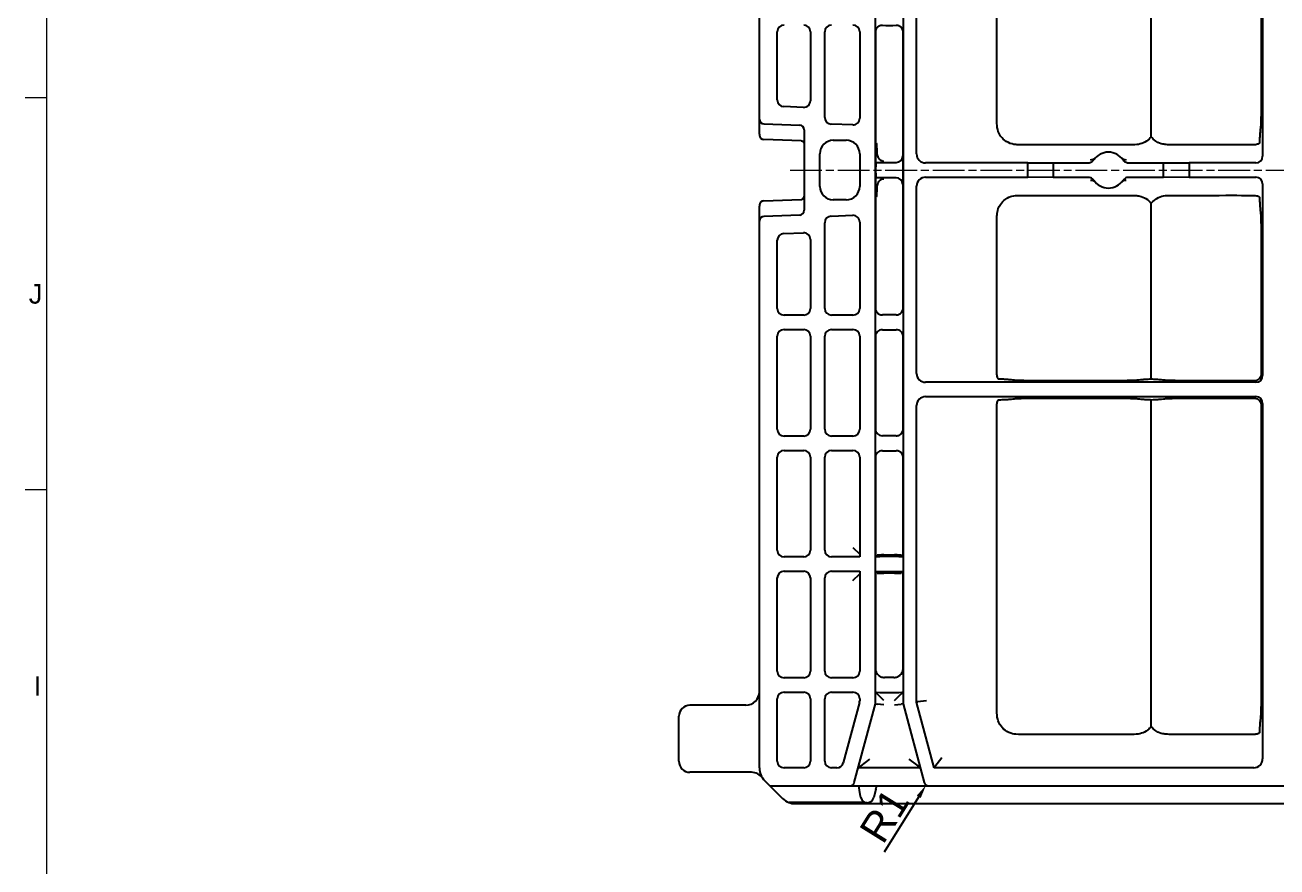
# Model space of a CAD drawing. Header units: millimetres. Extents: x 0 to 1486, y 0 to 1051.
# Drawn here: x 20.1 to 299.7, y 704.2 to 892.3 of the extents above; entities that cross this region are included whole.
import ezdxf

# ---------------------------------------------------------------- set-up
doc = ezdxf.new("R2010")
doc.units = ezdxf.units.MM
doc.header["$LTSCALE"] = 1.25
doc.linetypes.add('CHAIN', pattern=[0.3543, 0.2362, -0.0295, 0.0591, -0.0295])
for name, color, linetype, lineweight, true_color in [('Bemaßungen(DIN)', 7, 'Continuous', 5, 0x262659), ('Mittellinie(DIN)', 7, 'CHAIN', 15, 0x262659), ('Sichtbare Kanten(DIN)', 7, 'Continuous', 25, 0x262659), ('Skizziergeometrie(DIN)', 7, 'Continuous', 9, 0x262659), ('Symbole(DIN)', 7, 'Continuous', 15, 0x262659)]:
    doc.layers.add(name, color=color, linetype=linetype, lineweight=lineweight, true_color=true_color)
doc.styles.add('Aktuell-DIN', font='arial.ttf')
doc.styles.add('Aktuell-DINGroßer Text', font='arial.ttf')
doc.dimstyles.new('STANDARD-DIN', dxfattribs={"dimscale": 1.25, "dimtxt": 5.25, "dimasz": 2.5, "dimexe": 3.175, "dimexo": 0, "dimgap": 0.8, "dimtad": 1, "dimrnd": 1e-08, "dimtxsty": 'Aktuell-DINGroßer Text', "dimcen": 0.09, "dimdle": 10, "dimclrd": 256, "dimclre": 256, "dimclrt": 256, "dimazin": 2, "dimtfac": 0.666667, "dimtmove": 0, "dimatfit": 3, "dimfxl": 1, "dimtolj": 1, "dimlwd": 25, "dimlwe": 25, "dimarcsym": 0})

# ---------------------------------------------------------------- blocks, each defined once
blk = doc.blocks.new('Ränder Standardrahmen')
at = {"layer": 'Skizziergeometrie(DIN)'}
for p, q in [((20, 700.83), (16.1, 700.83)), ((20, 630.75), (16.1, 630.75))]:
    blk.add_line(p, q, dxfattribs=at)
at = {"layer": 'Skizziergeometrie(DIN)', "flags": 128}
blk.add_lwpolyline([(20, 20), (20, 821), (1169, 821), (1169, 20), (20, 20)], dxfattribs=at)
at = {"layer": 'Symbole(DIN)', "color": 179, "true_color": 0x262659, "char_height": 3.5, "attachment_point": 7, "style": 'Aktuell-DIN'}
for s, insert in [('J', (16.76, 663.98)), ('I', (17.65, 593.96))]:
    blk.add_mtext(s, dxfattribs=dict(at, insert=insert))
blk = doc.blocks.new('*D69')
at = {"layer": 'Bemaßungen(DIN)', "color": 250, "linetype": 'Continuous', "lineweight": 25, "true_color": 0x3f3f3f, "transparency": 16777216}
blk.add_line((212.1, 707.6), (219.73, 719.86), dxfattribs=at)
at = {"layer": 'Bemaßungen(DIN)', "color": 250, "linetype": 'Continuous', "true_color": 0x3f3f3f, "transparency": 16777216}
blk.add_solid([(219.28, 720.14), (220.17, 719.59), (221.38, 722.52)], dxfattribs=at)
at = {"layer": 'Defpoints', "color": 0, "linetype": 'Continuous', "transparency": 16777216}
for p in [(221.38, 722.52), (221.91, 723.36)]:
    blk.add_point(p, dxfattribs=at)
at = {"layer": 'Bemaßungen(DIN)', "color": 179, "linetype": 'Continuous', "lineweight": 25, "true_color": 0x262659, "transparency": 16777216, "insert": (206.18, 712.46), "char_height": 6.562, "attachment_point": 1, "rotation": 58.11, "style": 'Aktuell-DINGroßer Text'}
blk.add_mtext('\\A1;R1', dxfattribs=at)

msp = doc.modelspace()

# ---------------------------------------------------------------- linework, layer by layer
at = {"layer": 'Mittellinie(DIN)', "ltscale": 23.990969}
msp.add_line((191.013, 859.864), (1099.263, 859.864), dxfattribs=at)
at = {"layer": 'Sichtbare Kanten(DIN)'}
for p, q in [((184.138, 871.263), (184.138, 993.407)), ((210.038, 740.651), (210.038, 979.077)), ((216.238, 979.077), (216.238, 740.651)), ((219.238, 863.464), (219.238, 905.264)), ((296.538, 905.765), (296.538, 862.964)), ((188.138, 875.535), (188.138, 890.764)), ((195.538, 890.765), (195.538, 875.372)), ((198.738, 871.639), (198.738, 890.765)), ((206.538, 890.764), (206.538, 871.46)), ((210.042, 890.761), (210.042, 828.968)), ((216.234, 828.968), (216.234, 890.761)), ((193.982, 873.873), (189.583, 874.036)), ((184.138, 867.884), (184.138, 871.263)), ((185.103, 870.2), (193.173, 869.9)), ((204.983, 869.961), (200.183, 870.14)), ((184.138, 867.884), (184.138, 867.703)), ((194.138, 868.836), (194.138, 850.892)), ((193.484, 866.411), (185.103, 866.703)), ((200.638, 866.513), (203.538, 866.513)), ((210.222, 865.864), (210.326, 865.864)), ((197.638, 856.216), (197.638, 863.513)), ((206.538, 863.513), (206.538, 856.216)), ((210.269, 861.586), (210.243, 861.562)), ((210.243, 861.562), (214.634, 861.562)), ((210.243, 860.586), (210.243, 861.562)), ((244.099, 861.464), (221.238, 861.464)), ((244.099, 861.464), (249.771, 861.489)), ((244.099, 858.264), (244.099, 861.464)), ((249.771, 861.489), (257.573, 861.489)), ((249.771, 861.489), (249.771, 858.24)), ((266.626, 861.489), (274.428, 861.489)), ((274.428, 861.489), (280.099, 861.464)), ((274.428, 858.24), (274.428, 861.489)), ((295.039, 861.464), (280.099, 861.464)), ((280.099, 861.464), (280.099, 858.264)), ((210.243, 858.166), (210.243, 859.142)), ((214.634, 858.166), (210.243, 858.166)), ((210.243, 858.166), (210.269, 858.143)), ((219.238, 814.464), (219.238, 856.264)), ((221.238, 858.264), (244.099, 858.264)), ((249.771, 858.24), (244.099, 858.264)), ((257.573, 858.24), (249.771, 858.24)), ((274.428, 858.24), (266.626, 858.24)), ((280.099, 858.264), (274.428, 858.24)), ((280.099, 858.264), (295.039, 858.264)), ((296.538, 856.765), (296.538, 813.964)), ((185.103, 853.025), (193.484, 853.317)), ((203.538, 853.216), (200.638, 853.216)), ((210.326, 853.864), (210.222, 853.864)), ((184.138, 852.025), (184.138, 851.845)), ((184.138, 848.465), (184.138, 851.845)), ((184.138, 726.321), (184.138, 848.465)), ((193.173, 849.828), (185.103, 849.528)), ((198.738, 828.964), (198.738, 848.089)), ((200.183, 849.588), (204.983, 849.767)), ((206.538, 848.268), (206.538, 828.965)), ((189.583, 845.692), (193.982, 845.856)), ((188.138, 828.965), (188.138, 844.193)), ((195.538, 844.357), (195.538, 828.964)), ((194.039, 827.464), (189.638, 827.464)), ((205.038, 827.464), (200.238, 827.464)), ((188.138, 801.965), (188.138, 822.764)), ((189.638, 824.264), (194.039, 824.264)), ((195.538, 822.765), (195.538, 801.964)), ((198.738, 801.964), (198.738, 822.765)), ((200.238, 824.264), (205.038, 824.264)), ((206.538, 822.764), (206.538, 801.965)), ((210.042, 822.761), (210.042, 801.968)), ((216.234, 801.968), (216.234, 822.761)), ((295.039, 812.464), (221.238, 812.464)), ((221.238, 809.264), (295.039, 809.264)), ((219.238, 741.046), (219.238, 807.264)), ((296.538, 807.765), (296.538, 728.364)), ((194.039, 800.464), (189.638, 800.464)), ((205.038, 800.464), (200.238, 800.464)), ((189.638, 797.264), (194.039, 797.264)), ((200.238, 797.264), (205.038, 797.264)), ((188.138, 774.965), (188.138, 795.764)), ((195.538, 795.765), (195.538, 774.964)), ((198.738, 774.964), (198.738, 795.765)), ((206.538, 795.764), (206.538, 773.464)), ((210.042, 795.761), (210.042, 773.468)), ((216.234, 773.468), (216.234, 795.761)), ((205.038, 775.563), (206.538, 774.064)), ((194.039, 773.464), (189.638, 773.464)), ((206.538, 773.464), (200.238, 773.464)), ((210.042, 773.468), (210.471, 773.868)), ((211.971, 773.904), (214.306, 773.904)), ((215.805, 773.868), (216.234, 773.468)), ((189.638, 770.264), (194.039, 770.264)), ((200.238, 770.264), (206.538, 770.264)), ((205.038, 768.165), (206.538, 769.664)), ((206.538, 770.264), (206.538, 747.965)), ((210.042, 770.26), (210.042, 748.467)), ((210.471, 769.86), (210.042, 770.26)), ((214.306, 769.824), (211.971, 769.824)), ((216.234, 770.26), (215.805, 769.86)), ((216.234, 748.467), (216.234, 770.26)), ((188.138, 747.965), (188.138, 768.764)), ((195.538, 768.765), (195.538, 747.964)), ((198.738, 747.964), (198.738, 768.765)), ((194.039, 746.464), (189.638, 746.464)), ((205.038, 746.464), (200.238, 746.464)), ((188.138, 727.864), (188.138, 741.764)), ((189.638, 743.264), (194.039, 743.264)), ((195.538, 741.765), (195.538, 727.864)), ((198.738, 727.864), (198.738, 741.765)), ((200.238, 743.264), (205.038, 743.264)), ((206.538, 741.764), (206.538, 741.309)), ((210.042, 743.26), (210.038, 743.264)), ((210.471, 742.86), (210.042, 743.26)), ((211.971, 741.36), (210.471, 742.86)), ((210.471, 742.86), (210.471, 742.86)), ((214.306, 741.36), (215.805, 742.86)), ((216.234, 743.26), (215.805, 742.86)), ((215.805, 742.86), (215.805, 742.86)), ((216.238, 743.264), (216.234, 743.26)), ((219.238, 741.046), (219.483, 741.078)), ((223.172, 726.364), (219.238, 741.046)), ((221.483, 741.342), (219.483, 741.078)), ((181.138, 740.364), (168.638, 740.364)), ((206.487, 740.921), (202.884, 727.476)), ((205.337, 723.105), (210.038, 740.651)), ((210.038, 740.651), (210.471, 740.594)), ((211.971, 740.397), (210.471, 740.594)), ((214.306, 740.397), (215.805, 740.594)), ((216.238, 740.651), (215.805, 740.594)), ((216.238, 740.651), (220.94, 723.105)), ((166.138, 727.864), (166.138, 737.864)), ((208.729, 728.297), (206.774, 726.797)), ((217.548, 728.297), (219.502, 726.797)), ((224.894, 728.609), (223.36, 726.609)), ((182.364, 725.364), (168.638, 725.364)), ((194.038, 726.364), (189.638, 726.364)), ((201.436, 726.364), (200.239, 726.364)), ((206.21, 726.364), (206.774, 726.797)), ((217.999, 726.351), (208.277, 726.351)), ((220.066, 726.364), (219.502, 726.797)), ((223.172, 726.364), (223.36, 726.609)), ((294.538, 726.364), (223.172, 726.364)), ((185.31, 723.493), (186.438, 722.364)), ((186.438, 722.364), (204.371, 722.364)), ((186.438, 722.364), (189.267, 719.536)), ((204.371, 722.364), (207.477, 722.364)), ((206.278, 722.364), (206.59, 720.416)), ((207.477, 722.364), (218.8, 722.364)), ((210.153, 721.614), (209.686, 719.76)), ((218.8, 722.364), (221.906, 722.364)), ((221.906, 722.364), (1068.371, 722.364)), ((207.717, 718.614), (190.703, 718.614)), ((192.095, 718.364), (1098.181, 718.364)), ((208.237, 718.577), (208.039, 718.577))]:
    msp.add_line(p, q, dxfattribs=at)
for centre, radius, start, end in [((189.638, 875.535), 1.5, 180, 267.87176), ((205.038, 871.46), 1.5, 267.87176, 0), ((185.138, 867.703), 1, 180, 268), ((200.638, 863.513), 3, 90, 180), ((203.538, 863.513), 3, 0, 90), ((262.099, 859.864), 4, 34.62211, 145.37789), ((200.638, 856.216), 3, 180, 270), ((203.538, 856.216), 3, 270, 0), ((262.099, 859.864), 4, 214.62211, 325.37789), ((185.138, 852.025), 1, 92, 180), ((205.038, 848.268), 1.5, 0, 92.12824), ((189.638, 844.193), 1.5, 92.12824, 180), ((181.138, 743.364), 3, 270, 0), ((205.038, 741.309), 1.5, 345, 0), ((168.638, 737.864), 2.5, 90, 180), ((168.638, 727.864), 2.5, 180, 270), ((189.638, 727.864), 1.5, 180, 270), ((201.436, 727.864), 1.5, 270, 345), ((182.364, 722.364), 3, 34.42069, 90), ((188.138, 726.321), 4, 180, 225), ((204.371, 723.364), 1, 270, 345), ((221.906, 723.364), 1, 195, 270), ((192.095, 722.364), 4, 225, 249.63587), ((192.095, 722.364), 4, 249.63587, 270)]:
    msp.add_arc(centre, radius, start, end, dxfattribs=at)
for centre, major_axis, ratio, start_param, end_param in [((189.638, 890.764), (0, 1.5), 0.9997015, 0, 1.5707963), ((194.038, 890.764), (1.061, 1.061), 0.9994032, 5.4980856, 7.068285), ((200.239, 890.764), (-1.061, 1.061), 0.9994032, 5.4980856, 7.068285), ((205.038, 890.764), (0, 1.5), 0.9997015, 4.712389, 6.2831853), ((213.138, 892.264), (-3.1, 0), 0.0244395, 1.0546897, 2.0869029), ((194.038, 875.372), (1.499, -0.056), 0.9997011, 4.712389, 6.320319), ((185.138, 871.263), (0, -1.064), 0.9396926, 4.712389, 6.2482787), ((193.138, 868.836), (0, 1.064), 0.9396926, 4.712389, 6.2482787), ((200.239, 871.639), (-1.499, 0.056), 0.9997011, 0.0371337, 1.5707963), ((210.222, 859.864), (0, 6), 0.0261859, 0, 3.1415927), ((210.326, 859.864), (0, -6), 0.0261859, 2.1910894, 3.1415927), ((214.633, 863.062), (1.097, -1.024), 0.9993591, 5.4636231, 5.4891635), ((214.672, 863.026), (-1.383, -0.601), 0.9648224, 1.1737854, 2.7184018), ((221.238, 863.465), (-0.673, -1.884), 0.9996634, 5.0554645, 6.6260477), ((295.038, 862.965), (1.061, -1.061), 0.9994032, 5.4980856, 7.068285), ((210.326, 859.864), (0, -6), 0.0261859, 0, 0.9505032), ((214.633, 856.666), (1.097, 1.024), 0.9993591, 0.7940218, 0.8195622), ((214.672, 856.703), (1.383, -0.601), 0.9648224, 0.4231908, 1.9678072), ((221.238, 856.264), (-0.673, 1.884), 0.9996634, 5.940323, 7.5109061), ((295.038, 856.764), (1.061, 1.061), 0.9994032, 5.4980856, 7.068285), ((193.138, 850.892), (0, -1.064), 0.9396926, 0.0349066, 1.5707963), ((185.138, 848.465), (0, 1.064), 0.9396926, 0.0349066, 1.5707963), ((200.239, 848.089), (-1.499, -0.056), 0.9997011, 4.712389, 6.2460516), ((194.038, 844.357), (1.499, 0.056), 0.9997011, 6.2460516, 7.8539816), ((189.638, 828.965), (0, -1.5), 0.9997015, 4.712389, 6.2831853), ((194.038, 828.965), (1.061, -1.061), 0.9994032, 5.4980856, 7.068285), ((200.239, 828.965), (-1.061, -1.061), 0.9994032, 5.4980856, 7.068285), ((205.038, 828.965), (0, -1.5), 0.9997015, 0, 1.5707963), ((213.138, 827.464), (3.1, 0), 0.0244395, 1.0546897, 2.0869029), ((189.638, 822.764), (0, 1.5), 0.9997015, 0, 1.5707963), ((194.038, 822.764), (1.061, 1.061), 0.9994032, 5.4980856, 7.068285), ((200.239, 822.764), (-1.061, 1.061), 0.9994032, 5.4980856, 7.068285), ((205.038, 822.764), (0, 1.5), 0.9997015, 4.712389, 6.2831853), ((213.138, 824.264), (-3.1, 0), 0.0244395, 1.0546897, 2.0869029), ((221.238, 814.465), (-0.673, -1.884), 0.9996634, 5.0554645, 6.6260477), ((295.038, 813.965), (1.061, -1.061), 0.9994032, 5.4980856, 7.068285), ((221.238, 807.264), (-0.673, 1.884), 0.9996634, 5.940323, 7.5109061), ((295.038, 807.764), (1.061, 1.061), 0.9994032, 5.4980856, 7.068285), ((189.638, 801.965), (0, -1.5), 0.9997015, 4.712389, 6.2831853), ((194.038, 801.965), (1.061, -1.061), 0.9994032, 5.4980856, 7.068285), ((200.239, 801.965), (-1.061, -1.061), 0.9994032, 5.4980856, 7.068285), ((205.038, 801.965), (0, -1.5), 0.9997015, 0, 1.5707963), ((213.138, 800.464), (3.1, 0), 0.0244395, 1.0546897, 2.0869029), ((189.638, 795.764), (0, 1.5), 0.9997015, 0, 1.5707963), ((194.038, 795.764), (1.061, 1.061), 0.9994032, 5.4980856, 7.068285), ((200.239, 795.764), (-1.061, 1.061), 0.9994032, 5.4980856, 7.068285), ((205.038, 795.764), (0, 1.5), 0.9997015, 4.712389, 6.2831853), ((213.138, 797.264), (-3.1, 0), 0.0244395, 1.0546897, 2.0869029), ((189.638, 774.965), (0, -1.5), 0.9997015, 4.712389, 6.2831853), ((194.038, 774.965), (1.061, -1.061), 0.9994032, 5.4980856, 7.068285), ((200.239, 774.965), (-1.061, -1.061), 0.9994032, 5.4980856, 7.068285), ((205.038, 774.063), (-1.5, 0), 0.0244395, 3.1415927, 3.1660273), ((213.138, 773.464), (3.1, 0), 0.0244395, 0.0523599, 3.0892328), ((211.971, 773.867), (-1.5, 0), 0.0244395, 4.712389, 6.2570054), ((214.306, 773.867), (-1.5, 0), 0.0244395, 3.1677726, 4.712389), ((189.638, 768.764), (0, 1.5), 0.9997015, 0, 1.5707963), ((194.038, 768.764), (1.061, 1.061), 0.9994032, 5.4980856, 7.068285), ((200.239, 768.764), (-1.061, 1.061), 0.9994032, 5.4980856, 7.068285), ((205.038, 769.665), (1.5, 0), 0.0244395, 6.2587507, 6.2831853), ((213.138, 770.264), (-3.1, 0), 0.0244395, 0.0523599, 3.0892328), ((211.971, 769.861), (1.5, 0), 0.0244395, 3.1677726, 4.712389), ((214.306, 769.861), (1.5, 0), 0.0244395, 4.712389, 6.2570054), ((189.638, 747.965), (0, -1.5), 0.9997015, 4.712389, 6.2831853), ((194.038, 747.965), (1.061, -1.061), 0.9994032, 5.4980856, 7.068285), ((200.239, 747.965), (-1.061, -1.061), 0.9994032, 5.4980856, 7.068285), ((205.038, 747.965), (0, -1.5), 0.9997015, 0, 1.5707963), ((213.138, 746.464), (3.1, 0), 0.0244395, 1.2341599, 1.9074327), ((189.638, 741.764), (0, 1.5), 0.9997015, 0, 1.5707963), ((194.038, 741.764), (1.061, 1.061), 0.9994032, 5.4980856, 7.068285), ((200.239, 741.764), (-1.061, 1.061), 0.9994032, 5.4980856, 7.068285), ((205.038, 741.764), (0, 1.5), 0.9997015, 4.712389, 6.2831853), ((213.138, 743.264), (-3.1, 0), 0.0244395, 0.0523599, 3.0892328), ((194.038, 727.864), (1.5, 0), 0.9997015, 4.712389, 6.2831853), ((200.239, 727.864), (-1.5, 0), 0.9997015, 0, 1.5707963), ((294.538, 728.364), (1.884, -0.673), 0.9996634, 5.0554645, 6.6260477), ((208.263, 726.299), (-2.071, 0), 0.0252925, 4.7056073, 6.2764037), ((218.013, 726.299), (2.071, 0), 0.0252925, 0.0067816, 1.577578), ((210.084, 721.614), (0.19, 0.75), 0.0861395, 4.7342471, 6.3050435), ((208.039, 721.065), (0, -2.51), 0.5976725, 4.9741884, 6.066977), ((208.039, 720.173), (0, -1.596), 0.9396926, 6.066977, 6.2831853), ((208.237, 720.173), (0, -1.596), 0.9396926, 0, 1.3089969)]:
    msp.add_ellipse(centre, major_axis=major_axis, ratio=ratio, start_param=start_param, end_param=end_param, dxfattribs=at)
for points, knots in [([(271.642, 867.305), (271.639, 867.526), (271.636, 867.712), (271.635, 868.11), (271.637, 868.319), (271.639, 868.711), (271.64, 868.909), (271.639, 869.373), (271.638, 869.64), (271.634, 870.565), (271.641, 871.324), (271.642, 872.709), (271.636, 873.067), (271.638, 874.059), (271.643, 874.395), (271.645, 875.415), (271.635, 875.826), (271.631, 877.02), (271.641, 877.435), (271.646, 878.76), (271.638, 879.239), (271.63, 880.764), (271.644, 881.29), (271.644, 883.107), (271.634, 883.703), (271.635, 886.655), (271.635, 888.681), (271.634, 891.91), (271.643, 895.288), (271.637, 900.543), (271.636, 902.288), (271.638, 906.584)], [0.558332, 0.558332, 0.558332, 0.558332, 0.8173257, 0.8173257, 1.0884666, 1.0884666, 1.3283956, 1.3283956, 1.6283241, 1.6283241, 2.3433881, 2.3433881, 2.8708559, 2.8708559, 3.2345515, 3.2345515, 3.7544708, 3.7544708, 4.3330223, 4.3330223, 4.9940506, 4.9940506, 6.1753114, 6.1753114, 7.1803544, 7.1803544, 9.3747774, 9.3747774, 10.6794363, 10.6794363, 11.9116629, 11.9116629, 11.9116629, 11.9116629]), ([(271.642, 867.305), (271.389, 866.972), (271.052, 866.625), (270.141, 866), (269.65, 865.811), (268.689, 865.568), (268.155, 865.531), (266.844, 865.515), (265.636, 865.537), (259.326, 865.505), (255.355, 865.48), (249.221, 865.512), (247.057, 865.534), (242.688, 865.517), (242.002, 865.507), (240.859, 865.611), (240.307, 865.726), (239.072, 866.318), (238.62, 866.75), (237.847, 867.619), (237.608, 868.17), (237.282, 869.108), (237.218, 869.708), (237.178, 870.832), (237.185, 871.542), (237.198, 878.546), (237.193, 881.312), (237.19, 885.74), (237.192, 887.406), (237.186, 894.403), (237.185, 899.735), (237.188, 905.067)], [11.3081587, 11.3081587, 11.3081587, 11.3081587, 12.9184655, 12.9184655, 14.7369691, 14.7369691, 16.9603039, 16.9603039, 19.3969671, 19.3969671, 23.5332356, 23.5332356, 25.7874241, 25.7874241, 28.0837197, 28.0837197, 30.260679, 30.260679, 32.8762807, 32.8762807, 37.8218745, 37.8218745, 46.3971234, 46.3971234, 53.8587279, 53.8587279, 62.3371807, 62.3371807, 67.4514113, 67.4514113, 83.8205496, 83.8205496, 83.8205496, 83.8205496]), ([(296.193, 905.419), (296.194, 904.65), (296.192, 904.246), (296.192, 902.536), (296.192, 902.089), (296.192, 900.694), (296.192, 900.168), (296.192, 898.933), (296.192, 898.303), (296.192, 895.953), (296.19, 894.032), (296.191, 887.148), (296.192, 885.152), (296.192, 881.203), (296.192, 879.251), (296.192, 875.175), (296.193, 874.756), (296.19, 873.693), (296.188, 872.954), (296.169, 871.486), (296.159, 871.084), (296.142, 870.504), (296.131, 870.231), (296.096, 869.636), (296.074, 869.441), (296.021, 868.964), (296.012, 868.867), (295.97, 868.382), (295.959, 868.243), (295.921, 867.943), (295.905, 867.904), (295.879, 867.229), (295.871, 866.928), (295.857, 866.434), (295.85, 866.219), (295.841, 866.023)], [0.1024253, 0.1024253, 0.1024253, 0.1024253, 0.4346213, 0.4346213, 0.6164039, 0.6164039, 0.7255261, 0.7255261, 0.8666626, 0.8666626, 1.1405368, 1.1405368, 1.2524585, 1.2524585, 1.3618649, 1.3618649, 1.4809131, 1.4809131, 1.5513689, 1.5513689, 1.6125205, 1.6125205, 1.7081862, 1.7081862, 1.8759514, 1.8759514, 2.1206129, 2.1206129, 2.3024323, 2.3024323, 2.5423584, 2.5423584, 2.666041, 2.666041, 2.7612511, 2.7612511, 2.7612511, 2.7612511]), ([(211.608, 892.198), (211.357, 892.202), (211.116, 892.143), (210.708, 891.951), (210.542, 891.818), (210.265, 891.51), (210.144, 891.281), (210.075, 891.025), (210.063, 890.966), (210.051, 890.888), (210.048, 890.864), (210.045, 890.829), (210.044, 890.819), (210.043, 890.801), (210.043, 890.795), (210.043, 890.784), (210.043, 890.78), (210.043, 890.772), (210.042, 890.767), (210.042, 890.761)], [-0.34191563, -0.34191563, -0.34191563, -0.34191563, -0.25513709, -0.25513709, -0.16824656, -0.16824656, -0.05943162, -0.05943162, -0.02971581, -0.02971581, -0.01485791, -0.01485791, -0.00742895, -0.00742895, -0.00371448, -0.00371448, -0.00185724, -0.00185724, 0, 0, 0, 0]), ([(216.234, 890.761), (216.234, 890.767), (216.234, 890.772), (216.234, 890.781), (216.234, 890.784), (216.233, 890.795), (216.233, 890.801), (216.232, 890.819), (216.231, 890.83), (216.228, 890.865), (216.225, 890.89), (216.214, 890.969), (216.201, 891.028), (216.13, 891.286), (216.007, 891.516), (215.729, 891.823), (215.563, 891.955), (215.157, 892.144), (214.918, 892.202), (214.668, 892.198)], [0, 0, 0, 0, 0.00188193, 0.00188193, 0.00376386, 0.00376386, 0.00752772, 0.00752772, 0.01505544, 0.01505544, 0.03011087, 0.03011087, 0.06022174, 0.06022174, 0.16976989, 0.16976989, 0.25595515, 0.25595515, 0.34202841, 0.34202841, 0.34202841, 0.34202841]), ([(294.341, 865.509), (294.282, 865.508), (294.221, 865.508), (290.47, 865.482), (286.973, 865.483), (281.321, 865.524), (279.418, 865.527), (275.424, 865.517), (274.808, 865.538), (273.854, 865.742), (273.278, 865.911), (272.271, 866.603), (271.924, 866.939), (271.642, 867.305)], [0.0537467, 0.0537467, 0.0537467, 0.0537467, 0.0730251, 0.0730251, 1.1959384, 1.1959384, 1.7660082, 1.7660082, 2.3923994, 2.3923994, 2.791358, 2.791358, 3.0519874, 3.0519874, 3.0519874, 3.0519874]), ([(193.483, 866.411), (193.512, 866.41), (193.544, 866.406), (193.622, 866.388), (193.668, 866.373), (193.78, 866.316), (193.845, 866.273), (193.975, 866.143), (194.037, 866.054), (194.12, 865.855), (194.138, 865.748), (194.138, 865.658)], [0, 0, 0, 0, 0.03156209, 0.03156209, 0.06312419, 0.06312419, 0.09468628, 0.09468628, 0.12624837, 0.12624837, 0.15778228, 0.15778228, 0.15778228, 0.15778228]), ([(193.484, 866.411), (193.513, 866.41), (193.544, 866.406), (193.622, 866.388), (193.669, 866.373), (193.78, 866.316), (193.845, 866.273), (193.975, 866.143), (194.037, 866.054), (194.12, 865.855), (194.138, 865.748), (194.138, 865.658)], [0, 0, 0, 0, 0.03158005, 0.03158005, 0.0631601, 0.0631601, 0.09474015, 0.09474015, 0.12632021, 0.12632021, 0.15790026, 0.15790026, 0.15790026, 0.15790026]), ([(295.841, 866.023), (295.839, 865.979), (295.83, 865.939), (295.802, 865.876), (295.786, 865.852), (295.748, 865.805), (295.725, 865.784), (295.66, 865.735), (295.615, 865.709), (295.45, 865.636), (295.306, 865.599), (295.01, 865.549), (294.871, 865.534), (294.6, 865.514), (294.471, 865.51), (294.341, 865.509)], [0, 0, 0, 0, 0.02815498, 0.02815498, 0.04785291, 0.04785291, 0.06772737, 0.06772737, 0.09568101, 0.09568101, 0.15599573, 0.15599573, 0.20150625, 0.20150625, 0.24043778, 0.24043778, 0.24043778, 0.24043778]), ([(210.454, 863.352), (210.457, 863.177), (210.494, 862.981), (210.63, 862.664), (210.706, 862.539), (210.797, 862.428)], [0.26947416, 0.26947416, 0.26947416, 0.26947416, 0.33405575, 0.33405575, 0.37878185, 0.37878185, 0.37878185, 0.37878185]), ([(210.797, 862.428), (210.802, 862.422), (210.808, 862.415), (210.855, 862.36), (210.902, 862.31), (211.074, 862.151), (211.239, 862.044), (211.561, 861.904), (211.776, 861.859), (211.959, 861.857)], [0.23478419, 0.23478419, 0.23478419, 0.23478419, 0.23719808, 0.23719808, 0.25626798, 0.25626798, 0.30723787, 0.30723787, 0.36893092, 0.36893092, 0.36893092, 0.36893092]), ([(257.573, 861.489), (257.717, 861.489), (257.861, 861.509), (258.138, 861.592), (258.27, 861.653), (258.555, 861.838), (258.697, 861.976), (258.808, 862.137)], [-0.14539142, -0.14539142, -0.14539142, -0.14539142, -0.10202187, -0.10202187, -0.0586527, -0.0586527, 0, 0, 0, 0]), ([(258.12, 862.162), (258.122, 862.162), (258.124, 862.162), (258.327, 862.167), (258.53, 862.211), (258.901, 862.375), (259.074, 862.49), (259.224, 862.645)], [-0.00078331, -0.00078331, -0.00078331, -0.00078331, 0, 0, 0.08432848, 0.08432848, 0.16257565, 0.16257565, 0.16257565, 0.16257565]), ([(264.974, 862.645), (265.125, 862.49), (265.298, 862.375), (265.669, 862.211), (265.872, 862.167), (266.075, 862.162), (266.077, 862.162), (266.078, 862.162)], [0, 0, 0, 0, 0.07774984, 0.07774984, 0.16154236, 0.16154236, 0.16232068, 0.16232068, 0.16232068, 0.16232068]), ([(265.391, 862.137), (265.473, 862.018), (265.572, 861.911), (265.798, 861.73), (265.923, 861.656), (266.237, 861.527), (266.431, 861.489), (266.626, 861.489)], [-0.14538999, -0.14538999, -0.14538999, -0.14538999, -0.1019951, -0.1019951, -0.05859647, -0.05859647, 0, 0, 0, 0]), ([(210.797, 857.301), (210.703, 857.186), (210.625, 857.056), (210.493, 856.739), (210.457, 856.548), (210.454, 856.376)], [0.64507997, 0.64507997, 0.64507997, 0.64507997, 0.69117668, 0.69117668, 0.75429798, 0.75429798, 0.75429798, 0.75429798]), ([(211.959, 857.871), (211.787, 857.869), (211.604, 857.835), (211.342, 857.731), (211.257, 857.688), (211.096, 857.586), (211.02, 857.527), (210.902, 857.418), (210.855, 857.369), (210.808, 857.313), (210.802, 857.307), (210.797, 857.301)], [0, 0, 0, 0, 0.05796176, 0.05796176, 0.08694263, 0.08694263, 0.11592351, 0.11592351, 0.13499341, 0.13499341, 0.1374073, 0.1374073, 0.1374073, 0.1374073]), ([(258.808, 857.591), (258.726, 857.71), (258.627, 857.817), (258.401, 857.998), (258.276, 858.072), (257.961, 858.202), (257.768, 858.24), (257.573, 858.24)], [-0.14538999, -0.14538999, -0.14538999, -0.14538999, -0.1019951, -0.1019951, -0.05859647, -0.05859647, 0, 0, 0, 0]), ([(259.224, 857.083), (259.074, 857.238), (258.901, 857.354), (258.53, 857.517), (258.327, 857.561), (258.124, 857.567), (258.122, 857.567), (258.12, 857.567)], [0, 0, 0, 0, 0.07774984, 0.07774984, 0.16154236, 0.16154236, 0.16232068, 0.16232068, 0.16232068, 0.16232068]), ([(266.078, 857.567), (266.077, 857.567), (266.075, 857.567), (265.872, 857.561), (265.669, 857.517), (265.298, 857.354), (265.125, 857.238), (264.974, 857.083)], [-0.00078331, -0.00078331, -0.00078331, -0.00078331, 0, 0, 0.08432848, 0.08432848, 0.16257565, 0.16257565, 0.16257565, 0.16257565]), ([(266.626, 858.24), (266.481, 858.24), (266.338, 858.219), (266.061, 858.136), (265.929, 858.076), (265.644, 857.89), (265.502, 857.752), (265.391, 857.591)], [-0.14539142, -0.14539142, -0.14539142, -0.14539142, -0.10202187, -0.10202187, -0.0586527, -0.0586527, 0, 0, 0, 0]), ([(193.483, 853.317), (193.512, 853.318), (193.544, 853.322), (193.622, 853.34), (193.668, 853.355), (193.78, 853.412), (193.845, 853.455), (193.975, 853.586), (194.037, 853.674), (194.12, 853.873), (194.138, 853.98), (194.138, 854.07)], [0, 0, 0, 0, 0.03156209, 0.03156209, 0.06312419, 0.06312419, 0.09468628, 0.09468628, 0.12624837, 0.12624837, 0.15778228, 0.15778228, 0.15778228, 0.15778228]), ([(193.484, 853.317), (193.513, 853.318), (193.544, 853.322), (193.622, 853.34), (193.669, 853.355), (193.78, 853.412), (193.845, 853.455), (193.975, 853.585), (194.037, 853.674), (194.12, 853.873), (194.138, 853.98), (194.138, 854.07)], [0, 0, 0, 0, 0.03158005, 0.03158005, 0.0631601, 0.0631601, 0.09474015, 0.09474015, 0.12632021, 0.12632021, 0.15790026, 0.15790026, 0.15790026, 0.15790026]), ([(237.189, 814.661), (237.188, 818.258), (237.191, 821.855), (237.192, 826.583), (237.191, 828.313), (237.189, 831.412), (237.192, 833.634), (237.19, 837.421), (237.192, 837.768), (237.191, 840.765), (237.191, 842.502), (237.19, 849.385), (237.159, 849.752), (237.382, 850.942), (237.544, 851.542), (238.274, 852.652), (238.658, 853.023), (239.635, 853.748), (240.188, 853.929), (241.081, 854.168), (241.631, 854.197), (243.131, 854.219), (246.057, 854.192), (252.481, 854.219), (256.27, 854.241), (261.906, 854.206), (263.752, 854.199), (267.766, 854.212), (268.346, 854.194), (269.604, 853.971), (270.112, 853.72), (270.942, 853.198), (271.341, 852.802), (271.634, 852.419)], [0.05, 0.05, 0.05, 0.05, 1.1290638, 1.1290638, 1.4683666, 1.4683666, 2.3270285, 2.3270285, 2.9321301, 2.9321301, 3.7662351, 3.7662351, 6.2379171, 6.2379171, 7.5195936, 7.5195936, 8.5115083, 8.5115083, 10.1161367, 10.1161367, 12.9523524, 12.9523524, 17.9680901, 17.9680901, 25.1826607, 25.1826607, 28.6970513, 28.6970513, 32.8252744, 32.8252744, 38.5121003, 38.5121003, 46.7867847, 46.7867847, 46.7867847, 46.7867847]), ([(271.634, 852.419), (271.661, 852.453), (271.687, 852.486), (272.07, 852.959), (272.489, 853.302), (273.407, 853.849), (273.907, 854.013), (274.944, 854.201), (275.476, 854.208), (279.881, 854.212), (281.686, 854.203), (289.63, 854.243), (292.553, 854.224), (294.341, 854.212)], [4.2120267, 4.2120267, 4.2120267, 4.2120267, 4.2386778, 4.2386778, 4.6070603, 4.6070603, 5.0480286, 5.0480286, 5.5337384, 5.5337384, 7.7372597, 7.7372597, 10.3833771, 10.3833771, 10.3833771, 10.3833771]), ([(294.341, 854.212), (294.535, 854.211), (294.726, 854.201), (295.079, 854.166), (295.237, 854.141), (295.468, 854.083), (295.551, 854.055), (295.66, 854), (295.695, 853.978), (295.75, 853.932), (295.771, 853.909), (295.804, 853.862), (295.816, 853.838), (295.834, 853.783), (295.839, 853.753), (295.841, 853.72)], [0, 0, 0, 0, 0.05802176, 0.05802176, 0.11467229, 0.11467229, 0.155044, 0.155044, 0.17896425, 0.17896425, 0.19973259, 0.19973259, 0.21866119, 0.21866119, 0.23969329, 0.23969329, 0.23969329, 0.23969329]), ([(295.841, 853.72), (295.852, 853.483), (295.859, 853.201), (295.873, 852.693), (295.878, 852.504), (295.892, 852.135), (295.9, 851.986), (295.927, 851.725), (295.936, 851.708), (295.984, 851.191), (295.988, 851.08), (296.069, 850.336), (296.096, 850.092), (296.136, 849.404), (296.148, 849.077), (296.166, 848.353), (296.174, 847.911), (296.187, 846.811), (296.19, 846.222), (296.192, 845.137), (296.192, 844.652), (296.192, 839.733), (296.192, 838.153), (296.19, 830.115), (296.191, 827.11), (296.192, 822.164), (296.193, 819.945), (296.192, 817.77), (296.192, 816.903), (296.193, 815.164), (296.193, 814.88), (296.192, 814.31)], [0.0600714, 0.0600714, 0.0600714, 0.0600714, 0.2453533, 0.2453533, 0.3496915, 0.3496915, 0.4924946, 0.4924946, 0.6277598, 0.6277598, 0.756946, 0.756946, 0.8060926, 0.8060926, 0.8426068, 0.8426068, 0.8792861, 0.8792861, 0.9282854, 0.9282854, 0.97716, 0.97716, 1.0649543, 1.0649543, 1.200486, 1.200486, 1.2755692, 1.2755692, 1.3253441, 1.3253441, 1.3754684, 1.3754684, 1.3754684, 1.3754684]), ([(271.639, 813.144), (271.639, 813.194), (271.639, 813.244), (271.637, 814.579), (271.635, 815.438), (271.631, 821.091), (271.656, 824.688), (271.622, 831.195), (271.661, 831.622), (271.633, 835.636), (271.639, 836.843), (271.647, 838.929), (271.638, 839.364), (271.633, 840.722), (271.638, 841.227), (271.643, 842.612), (271.64, 842.976), (271.635, 844.034), (271.637, 844.498), (271.64, 845.965), (271.639, 846.472), (271.648, 848.532), (271.633, 849.303), (271.634, 850.236), (271.635, 850.458), (271.638, 850.877), (271.639, 851.071), (271.64, 851.498), (271.637, 851.706), (271.633, 852.086), (271.633, 852.239), (271.634, 852.392), (271.634, 852.405), (271.634, 852.419)], [0.2958883, 0.2958883, 0.2958883, 0.2958883, 0.3109144, 0.3109144, 0.6962544, 0.6962544, 1.3705964, 1.3705964, 1.9162503, 1.9162503, 2.1507951, 2.1507951, 2.3215251, 2.3215251, 2.4676006, 2.4676006, 2.5507918, 2.5507918, 2.650521, 2.650521, 2.835136, 2.835136, 3.0418072, 3.0418072, 3.1102327, 3.1102327, 3.1740967, 3.1740967, 3.2620442, 3.2620442, 3.3583924, 3.3583924, 3.3672271, 3.3672271, 3.3672271, 3.3672271]), ([(210.042, 828.968), (210.042, 828.961), (210.043, 828.956), (210.043, 828.948), (210.043, 828.944), (210.043, 828.933), (210.044, 828.927), (210.045, 828.909), (210.045, 828.898), (210.048, 828.863), (210.051, 828.839), (210.063, 828.76), (210.075, 828.7), (210.146, 828.442), (210.269, 828.212), (210.548, 827.905), (210.714, 827.774), (211.119, 827.584), (211.359, 827.527), (211.608, 827.53)], [0.58229379, 0.58229379, 0.58229379, 0.58229379, 0.58417572, 0.58417572, 0.58605765, 0.58605765, 0.5898215, 0.5898215, 0.59734922, 0.59734922, 0.61240466, 0.61240466, 0.64251553, 0.64251553, 0.75206367, 0.75206367, 0.83824893, 0.83824893, 0.9243222, 0.9243222, 0.9243222, 0.9243222]), ([(214.668, 827.53), (214.92, 827.527), (215.161, 827.585), (215.568, 827.777), (215.735, 827.911), (216.011, 828.218), (216.132, 828.447), (216.202, 828.703), (216.214, 828.762), (216.225, 828.84), (216.228, 828.864), (216.231, 828.899), (216.232, 828.91), (216.233, 828.927), (216.233, 828.933), (216.234, 828.944), (216.234, 828.948), (216.234, 828.956), (216.234, 828.961), (216.234, 828.968)], [0.23429369, 0.23429369, 0.23429369, 0.23429369, 0.32107222, 0.32107222, 0.40796276, 0.40796276, 0.51677769, 0.51677769, 0.54649351, 0.54649351, 0.56135141, 0.56135141, 0.56878037, 0.56878037, 0.57249484, 0.57249484, 0.57435208, 0.57435208, 0.57620932, 0.57620932, 0.57620932, 0.57620932]), ([(211.608, 824.198), (211.389, 824.201), (211.174, 824.157), (210.801, 824.004), (210.643, 823.896), (210.328, 823.607), (210.176, 823.357), (210.085, 823.071), (210.069, 823), (210.054, 822.908), (210.05, 822.879), (210.046, 822.839), (210.045, 822.826), (210.044, 822.806), (210.043, 822.8), (210.043, 822.788), (210.043, 822.784), (210.043, 822.774), (210.042, 822.768), (210.042, 822.761)], [-0.34384949, -0.34384949, -0.34384949, -0.34384949, -0.26824399, -0.26824399, -0.19252649, -0.19252649, -0.07191798, -0.07191798, -0.03595899, -0.03595899, -0.01797949, -0.01797949, -0.00898975, -0.00898975, -0.00449487, -0.00449487, -0.00224744, -0.00224744, 0, 0, 0, 0]), ([(216.234, 822.761), (216.234, 822.768), (216.234, 822.774), (216.234, 822.784), (216.233, 822.788), (216.233, 822.8), (216.233, 822.806), (216.231, 822.826), (216.23, 822.839), (216.226, 822.879), (216.223, 822.908), (216.208, 823.001), (216.191, 823.071), (216.1, 823.358), (215.948, 823.607), (215.634, 823.896), (215.476, 824.004), (215.103, 824.157), (214.887, 824.201), (214.668, 824.198)], [0, 0, 0, 0, 0.00225112, 0.00225112, 0.00450224, 0.00450224, 0.00900447, 0.00900447, 0.01800894, 0.01800894, 0.03601788, 0.03601788, 0.07203577, 0.07203577, 0.19255291, 0.19255291, 0.2682704, 0.2682704, 0.3438759, 0.3438759, 0.3438759, 0.3438759]), ([(237.69, 813.162), (237.592, 813.166), (237.507, 813.209), (237.374, 813.371), (237.325, 813.48), (237.253, 813.753), (237.23, 813.909), (237.204, 814.182), (237.198, 814.286), (237.19, 814.482), (237.189, 814.571), (237.189, 814.661)], [0, 0, 0, 0, 0.0651917, 0.0651917, 0.12442957, 0.12442957, 0.18083421, 0.18083421, 0.21351997, 0.21351997, 0.24049526, 0.24049526, 0.24049526, 0.24049526]), ([(296.192, 814.31), (296.192, 814.234), (296.186, 814.158), (296.158, 813.975), (296.129, 813.87), (296.027, 813.609), (295.937, 813.46), (295.709, 813.198), (295.572, 813.087), (295.257, 812.913), (295.081, 812.854), (294.829, 812.819), (294.759, 812.814), (294.689, 812.814)], [0.30805452, 0.30805452, 0.30805452, 0.30805452, 0.3309413, 0.3309413, 0.3635792, 0.3635792, 0.41546172, 0.41546172, 0.46809242, 0.46809242, 0.52331688, 0.52331688, 0.54439511, 0.54439511, 0.54439511, 0.54439511]), ([(271.639, 813.144), (271.384, 813.137), (271.138, 813.133), (270.764, 813.122), (270.576, 813.115), (270.263, 813.095), (270.213, 813.085), (270.024, 813.065), (269.944, 813.058), (269.643, 813.03), (269.49, 813.013), (268.328, 812.902), (268.194, 812.888), (267.195, 812.851), (266.712, 812.841), (265.847, 812.826), (265.317, 812.82), (264.157, 812.814), (263.663, 812.814), (262.379, 812.814), (262.326, 812.814), (259.027, 812.813), (255.136, 812.813), (251.435, 812.813), (249.977, 812.813), (245.751, 812.814), (245.246, 812.813), (243.77, 812.828), (243.301, 812.836), (242.65, 812.85), (242.228, 812.861), (241.505, 812.896), (241.326, 812.914), (241, 812.945), (240.855, 812.959), (240.344, 813.009), (239.947, 813.045), (239.434, 813.098), (239.324, 813.109), (239.003, 813.123), (238.857, 813.127), (238.4, 813.137), (238.18, 813.142), (237.842, 813.155), (237.76, 813.158), (237.69, 813.162)], [0.1932774, 0.1932774, 0.1932774, 0.1932774, 0.4199603, 0.4199603, 0.5341176, 0.5341176, 0.648926, 0.648926, 0.7134374, 0.7134374, 0.9026281, 0.9026281, 1.0890545, 1.0890545, 1.2258537, 1.2258537, 1.3723845, 1.3723845, 1.4826366, 1.4826366, 1.5224283, 1.5224283, 1.6737883, 1.6737883, 1.7721211, 1.7721211, 1.9588701, 1.9588701, 2.063513, 2.063513, 2.1468344, 2.1468344, 2.2255434, 2.2255434, 2.2870349, 2.2870349, 2.4477581, 2.4477581, 2.5237298, 2.5237298, 2.5738122, 2.5738122, 2.6286705, 2.6286705, 2.6497818, 2.6497818, 2.6497818, 2.6497818]), ([(294.689, 812.814), (292.476, 812.813), (290.263, 812.813), (285.552, 812.813), (283.055, 812.813), (279.722, 812.814), (278.928, 812.814), (277.492, 812.824), (277.012, 812.833), (276.254, 812.847), (275.838, 812.858), (275.111, 812.89), (274.911, 812.906), (274.692, 812.927), (274.678, 812.928), (274.364, 812.958), (274.146, 812.98), (273.746, 813.018), (273.576, 813.035), (273.227, 813.068), (273.092, 813.084), (272.795, 813.11), (272.679, 813.117), (272.33, 813.128), (272.137, 813.132), (271.857, 813.138), (271.752, 813.141), (271.639, 813.144)], [0.0849556, 0.0849556, 0.0849556, 0.0849556, 0.7489265, 0.7489265, 1.4980709, 1.4980709, 1.7490132, 1.7490132, 1.9609827, 1.9609827, 2.3083619, 2.3083619, 2.6822979, 2.6822979, 2.7924015, 2.7924015, 3.0598549, 3.0598549, 3.2724488, 3.2724488, 3.4685452, 3.4685452, 3.6029683, 3.6029683, 3.7087355, 3.7087355, 3.7634691, 3.7634691, 3.7634691, 3.7634691]), ([(237.191, 807.067), (237.191, 807.172), (237.194, 807.276), (237.204, 807.504), (237.213, 807.626), (237.245, 807.916), (237.274, 808.07), (237.353, 808.312), (237.4, 808.402), (237.524, 808.529), (237.6, 808.563), (237.687, 808.567)], [0, 0, 0, 0, 0.03132917, 0.03132917, 0.07006562, 0.07006562, 0.12908821, 0.12908821, 0.18287876, 0.18287876, 0.2401709, 0.2401709, 0.2401709, 0.2401709]), ([(237.687, 808.567), (237.935, 808.578), (238.2, 808.586), (238.718, 808.599), (239.029, 808.604), (239.345, 808.623), (239.401, 808.629), (239.638, 808.654), (239.989, 808.687), (240.962, 808.782), (241.246, 808.812), (241.619, 808.844), (241.851, 808.859), (242.742, 808.887), (243.249, 808.897), (244.256, 808.911), (244.822, 808.915), (245.896, 808.919), (246.404, 808.919), (249.28, 808.919), (250.897, 808.919), (253.958, 808.918), (255.405, 808.917), (258.528, 808.919), (260.207, 808.919), (263.559, 808.919), (264.309, 808.919), (265.37, 808.911), (265.982, 808.906), (267.229, 808.882), (267.584, 808.87), (268.15, 808.845), (268.335, 808.83), (268.573, 808.806), (268.631, 808.8), (268.821, 808.781), (268.89, 808.775), (269.241, 808.741), (269.432, 808.722), (269.74, 808.692), (269.863, 808.68), (270.39, 808.63), (270.459, 808.617), (270.915, 808.602), (271.088, 808.598), (271.382, 808.591), (271.51, 808.588), (271.642, 808.584)], [0.0591829, 0.0591829, 0.0591829, 0.0591829, 0.2500783, 0.2500783, 0.6635202, 0.6635202, 0.8581487, 0.8581487, 1.2402408, 1.2402408, 1.6681369, 1.6681369, 2.0620449, 2.0620449, 2.4511204, 2.4511204, 3.0366166, 3.0366166, 3.6076409, 3.6076409, 4.3406921, 4.3406921, 4.9963629, 4.9963629, 5.7576318, 5.7576318, 6.5165371, 6.5165371, 6.8019819, 6.8019819, 7.0474043, 7.0474043, 7.3676704, 7.3676704, 7.5149289, 7.5149289, 7.6838947, 7.6838947, 7.8797438, 7.8797438, 8.0049106, 8.0049106, 8.4122532, 8.4122532, 8.583642, 8.583642, 8.707975, 8.707975, 8.707975, 8.707975]), ([(271.642, 735.605), (271.639, 735.844), (271.636, 736.048), (271.635, 736.436), (271.637, 736.621), (271.639, 737.002), (271.64, 737.179), (271.639, 737.581), (271.639, 737.808), (271.636, 738.527), (271.634, 739.055), (271.642, 740.161), (271.643, 740.459), (271.635, 741.925), (271.649, 742.846), (271.629, 745.147), (271.648, 746.15), (271.629, 748.83), (271.637, 749.197), (271.647, 750.777), (271.636, 751.682), (271.633, 753.519), (271.64, 754.092), (271.65, 758.04), (271.637, 759.473), (271.652, 769.131), (271.638, 774.608), (271.64, 777.104), (271.64, 777.491), (271.64, 779.231), (271.641, 785.872), (271.642, 800.865), (271.643, 806.63), (271.642, 808.584)], [0.4276993, 0.4276993, 0.4276993, 0.4276993, 0.9396068, 0.9396068, 1.3199398, 1.3199398, 1.6116171, 1.6116171, 1.9591843, 1.9591843, 2.6902812, 2.6902812, 3.008805, 3.008805, 3.5480424, 3.5480424, 4.3555517, 4.3555517, 4.7799728, 4.7799728, 5.3609542, 5.3609542, 5.8275855, 5.8275855, 7.0637972, 7.0637972, 9.9929126, 9.9929126, 10.9515654, 10.9515654, 11.6048684, 11.6048684, 12.2054429, 12.2054429, 12.2054429, 12.2054429]), ([(271.642, 808.584), (271.933, 808.593), (272.214, 808.598), (272.603, 808.609), (272.715, 808.614), (272.875, 808.626), (272.868, 808.627), (273.412, 808.679), (273.688, 808.706), (274.6, 808.796), (274.812, 808.82), (275.199, 808.848), (275.453, 808.863), (276.43, 808.891), (276.953, 808.9), (277.893, 808.912), (278.427, 808.916), (279.401, 808.919), (279.748, 808.919), (286.33, 808.919), (286.402, 808.918), (289.439, 808.917), (290.468, 808.918), (292.102, 808.919), (292.404, 808.919), (293.099, 808.919), (293.794, 808.919), (294.327, 808.919), (294.503, 808.919), (294.693, 808.919)], [0.1463058, 0.1463058, 0.1463058, 0.1463058, 0.3195797, 0.3195797, 0.4410662, 0.4410662, 0.514606, 0.514606, 0.593529, 0.593529, 0.7768252, 0.7768252, 0.9005307, 0.9005307, 1.0116749, 1.0116749, 1.1480543, 1.1480543, 1.2125791, 1.2125791, 1.3679057, 1.3679057, 1.5046036, 1.5046036, 1.5373464, 1.5373464, 1.5750603, 1.5750603, 1.5963433, 1.5963433, 1.5963433, 1.5963433]), ([(294.693, 808.919), (294.74, 808.919), (294.787, 808.917), (295.032, 808.894), (295.224, 808.836), (295.571, 808.651), (295.724, 808.526), (295.958, 808.243), (296.044, 808.093), (296.14, 807.826), (296.166, 807.717), (296.188, 807.544), (296.192, 807.481), (296.192, 807.418)], [0.39920491, 0.39920491, 0.39920491, 0.39920491, 0.41332662, 0.41332662, 0.4728368, 0.4728368, 0.53143522, 0.53143522, 0.5829732, 0.5829732, 0.61660495, 0.61660495, 0.63543477, 0.63543477, 0.63543477, 0.63543477]), ([(271.642, 735.605), (271.425, 735.32), (271.173, 735.059), (270.405, 734.436), (269.916, 734.218), (268.982, 733.915), (268.461, 733.852), (267.102, 733.804), (265.887, 733.835), (258.036, 733.805), (255.257, 733.77), (247.857, 733.824), (246.016, 733.829), (242.037, 733.816), (241.518, 733.833), (240.606, 733.971), (240.033, 734.109), (238.851, 734.804), (238.415, 735.24), (237.705, 736.188), (237.493, 736.724), (237.219, 737.819), (237.189, 738.452), (237.185, 739.614), (237.193, 739.942), (237.193, 741.372), (237.184, 743.004), (237.195, 748.408), (237.192, 750.685), (237.19, 754.174), (237.192, 754.849), (237.191, 760.715), (237.192, 765.546), (237.183, 776.602), (237.192, 782.826), (237.193, 795.056), (237.193, 801.062), (237.191, 807.067)], [7.7739918, 7.7739918, 7.7739918, 7.7739918, 7.9931252, 7.9931252, 8.3835957, 8.3835957, 8.8987133, 8.8987133, 9.5644298, 9.5644298, 11.1782994, 11.1782994, 11.712787, 11.712787, 12.3336192, 12.3336192, 12.9023098, 12.9023098, 13.4418053, 13.4418053, 14.1562838, 14.1562838, 15.0801155, 15.0801155, 15.6647497, 15.6647497, 16.0994435, 16.0994435, 16.4157259, 16.4157259, 16.5842785, 16.5842785, 17.3718403, 17.3718403, 18.3864666, 18.3864666, 19.3654319, 19.3654319, 19.3654319, 19.3654319]), ([(296.192, 807.418), (296.191, 806.917), (296.192, 806.617), (296.193, 804.79), (296.192, 803.784), (296.192, 800.011), (296.191, 797.245), (296.191, 792.575), (296.191, 791.209), (296.192, 787.01), (296.192, 785.515), (296.192, 782.555), (296.192, 782.309), (296.192, 780.162), (296.194, 779.548), (296.189, 777.14), (296.186, 776.51), (296.187, 775.051), (296.192, 774.452), (296.194, 773.055), (296.192, 772.467), (296.191, 771.053), (296.192, 770.52), (296.193, 769.238), (296.192, 768.266), (296.191, 760.768), (296.191, 759.715), (296.191, 754.488), (296.193, 750.437), (296.192, 746.012), (296.192, 745.366), (296.192, 743.309), (296.194, 742.476), (296.184, 740.938), (296.178, 740.341), (296.163, 739.512), (296.154, 739.132), (296.126, 738.412), (296.11, 738.159), (296.067, 737.639), (296.039, 737.471), (295.981, 736.812), (295.966, 736.615), (295.921, 736.219), (295.905, 736.255), (295.87, 735.257), (295.861, 734.743), (295.841, 734.323)], [0.1091045, 0.1091045, 0.1091045, 0.1091045, 0.3554474, 0.3554474, 0.6573425, 0.6573425, 1.4872044, 1.4872044, 2.0584576, 2.0584576, 2.3742369, 2.3742369, 2.6837519, 2.6837519, 3.5295474, 3.5295474, 4.1053254, 4.1053254, 4.7615204, 4.7615204, 5.3577811, 5.3577811, 5.7173099, 5.7173099, 6.2130617, 6.2130617, 6.294057, 6.294057, 6.6152007, 6.6152007, 6.6628655, 6.6628655, 6.7720564, 6.7720564, 6.8436909, 6.8436909, 6.8899509, 6.8899509, 6.9347116, 6.9347116, 7.0107321, 7.0107321, 7.0391472, 7.0391472, 7.088924, 7.088924, 7.1254045, 7.1254045, 7.1254045, 7.1254045]), ([(210.042, 801.968), (210.042, 801.96), (210.043, 801.954), (210.043, 801.945), (210.043, 801.94), (210.043, 801.929), (210.044, 801.922), (210.045, 801.902), (210.046, 801.889), (210.05, 801.849), (210.054, 801.82), (210.069, 801.728), (210.085, 801.657), (210.176, 801.37), (210.328, 801.121), (210.643, 800.832), (210.801, 800.724), (211.174, 800.571), (211.389, 800.527), (211.608, 800.53)], [0.58054376, 0.58054376, 0.58054376, 0.58054376, 0.58279488, 0.58279488, 0.585046, 0.585046, 0.58954824, 0.58954824, 0.59855271, 0.59855271, 0.61656165, 0.61656165, 0.65257953, 0.65257953, 0.77309667, 0.77309667, 0.84881417, 0.84881417, 0.92441967, 0.92441967, 0.92441967, 0.92441967]), ([(214.668, 800.53), (214.92, 800.527), (215.161, 800.585), (215.568, 800.777), (215.735, 800.911), (216.011, 801.218), (216.132, 801.447), (216.202, 801.703), (216.214, 801.762), (216.225, 801.84), (216.228, 801.864), (216.231, 801.899), (216.232, 801.91), (216.233, 801.927), (216.233, 801.933), (216.234, 801.944), (216.234, 801.948), (216.234, 801.956), (216.234, 801.961), (216.234, 801.968)], [0.23429369, 0.23429369, 0.23429369, 0.23429369, 0.32107222, 0.32107222, 0.40796276, 0.40796276, 0.51677769, 0.51677769, 0.54649351, 0.54649351, 0.56135141, 0.56135141, 0.56878037, 0.56878037, 0.57249484, 0.57249484, 0.57435208, 0.57435208, 0.57620932, 0.57620932, 0.57620932, 0.57620932]), ([(211.608, 797.198), (211.389, 797.201), (211.174, 797.157), (210.801, 797.004), (210.643, 796.896), (210.328, 796.607), (210.176, 796.357), (210.085, 796.071), (210.069, 796), (210.054, 795.908), (210.05, 795.879), (210.046, 795.839), (210.045, 795.826), (210.044, 795.806), (210.043, 795.8), (210.043, 795.788), (210.043, 795.784), (210.043, 795.774), (210.042, 795.768), (210.042, 795.761)], [-0.34384949, -0.34384949, -0.34384949, -0.34384949, -0.26824399, -0.26824399, -0.19252649, -0.19252649, -0.07191798, -0.07191798, -0.03595899, -0.03595899, -0.01797949, -0.01797949, -0.00898975, -0.00898975, -0.00449487, -0.00449487, -0.00224744, -0.00224744, 0, 0, 0, 0]), ([(216.234, 795.761), (216.234, 795.767), (216.234, 795.772), (216.234, 795.781), (216.234, 795.784), (216.233, 795.795), (216.233, 795.801), (216.232, 795.819), (216.231, 795.83), (216.228, 795.865), (216.225, 795.89), (216.214, 795.969), (216.201, 796.028), (216.13, 796.286), (216.007, 796.516), (215.729, 796.823), (215.563, 796.955), (215.157, 797.144), (214.918, 797.202), (214.668, 797.198)], [0, 0, 0, 0, 0.00188193, 0.00188193, 0.00376386, 0.00376386, 0.00752772, 0.00752772, 0.01505544, 0.01505544, 0.03011087, 0.03011087, 0.06022174, 0.06022174, 0.16976989, 0.16976989, 0.25595515, 0.25595515, 0.34202841, 0.34202841, 0.34202841, 0.34202841]), ([(210.042, 748.467), (210.042, 748.458), (210.043, 748.451), (210.043, 748.438), (210.043, 748.432), (210.044, 748.416), (210.044, 748.407), (210.046, 748.379), (210.047, 748.362), (210.053, 748.305), (210.058, 748.265), (210.079, 748.136), (210.101, 748.039), (210.223, 747.659), (210.421, 747.331), (210.835, 746.944), (211.046, 746.799), (211.541, 746.593), (211.826, 746.533), (212.114, 746.536)], [0.76316069, 0.76316069, 0.76316069, 0.76316069, 0.76597083, 0.76597083, 0.76878097, 0.76878097, 0.77440126, 0.77440126, 0.78564182, 0.78564182, 0.80812295, 0.80812295, 0.85308521, 0.85308521, 0.99672503, 0.99672503, 1.08853414, 1.08853414, 1.18020645, 1.18020645, 1.18020645, 1.18020645]), ([(214.162, 746.536), (214.451, 746.533), (214.736, 746.593), (215.231, 746.799), (215.441, 746.944), (215.856, 747.331), (216.054, 747.659), (216.175, 748.039), (216.198, 748.136), (216.219, 748.265), (216.224, 748.305), (216.229, 748.362), (216.231, 748.379), (216.232, 748.407), (216.233, 748.416), (216.233, 748.432), (216.234, 748.438), (216.234, 748.451), (216.234, 748.458), (216.234, 748.467)], [0.30522897, 0.30522897, 0.30522897, 0.30522897, 0.39690127, 0.39690127, 0.48871038, 0.48871038, 0.63235021, 0.63235021, 0.67731246, 0.67731246, 0.69979359, 0.69979359, 0.71103416, 0.71103416, 0.71665444, 0.71665444, 0.71946458, 0.71946458, 0.72227472, 0.72227472, 0.72227472, 0.72227472]), ([(294.341, 733.809), (290.532, 733.781), (286.723, 733.784), (281.105, 733.826), (279.295, 733.827), (275.418, 733.817), (274.804, 733.838), (273.851, 734.043), (273.275, 734.212), (272.27, 734.904), (271.923, 735.24), (271.642, 735.605)], [0.0500013, 0.0500013, 0.0500013, 0.0500013, 1.1927229, 1.1927229, 1.7355265, 1.7355265, 2.3559247, 2.3559247, 2.7524086, 2.7524086, 3.0103928, 3.0103928, 3.0103928, 3.0103928]), ([(295.841, 734.323), (295.839, 734.277), (295.829, 734.235), (295.797, 734.167), (295.779, 734.14), (295.732, 734.089), (295.703, 734.065), (295.621, 734.011), (295.562, 733.983), (295.369, 733.914), (295.216, 733.88), (294.927, 733.84), (294.806, 733.828), (294.57, 733.813), (294.456, 733.809), (294.341, 733.809)], [0, 0, 0, 0, 0.02965528, 0.02965528, 0.05178798, 0.05178798, 0.07458273, 0.07458273, 0.10738864, 0.10738864, 0.16729897, 0.16729897, 0.20605843, 0.20605843, 0.24041532, 0.24041532, 0.24041532, 0.24041532])]:
    msp.add_open_spline(points, degree=3, knots=knots, dxfattribs=at)

# ---------------------------------------------------------------- block references
at = {"xscale": 1.25, "yscale": 1.25, "zscale": 1.25}
msp.add_blockref('Ränder Standardrahmen', (0, 0), dxfattribs=at)

# ---------------------------------------------------------------- dimensions: what is measured, and where the dimension line sits
at = {"layer": 'Bemaßungen(DIN)', "color": 250, "linetype": 'Continuous', "lineweight": 25, "true_color": 0x3f3f3f}
dim = msp.add_radius_dim(center=(221.906, 723.364), mpoint=(221.377, 722.515), dimstyle='STANDARD-DIN', override={"dimgap": 0.8, "dimdec": 2, "dimlfac": 1, "dimcen": 0, "dimtol": 0, "dimlim": 0, "dimtp": 0, "dimtm": 0, "dimtdec": 2, "dimtofl": 0}, dxfattribs=at)
dim.commit()
dim.dimension.update_dxf_attribs({"geometry": '*D69', "text_midpoint": (211.44, 714.673)})

doc.saveas('drawing.dxf')
